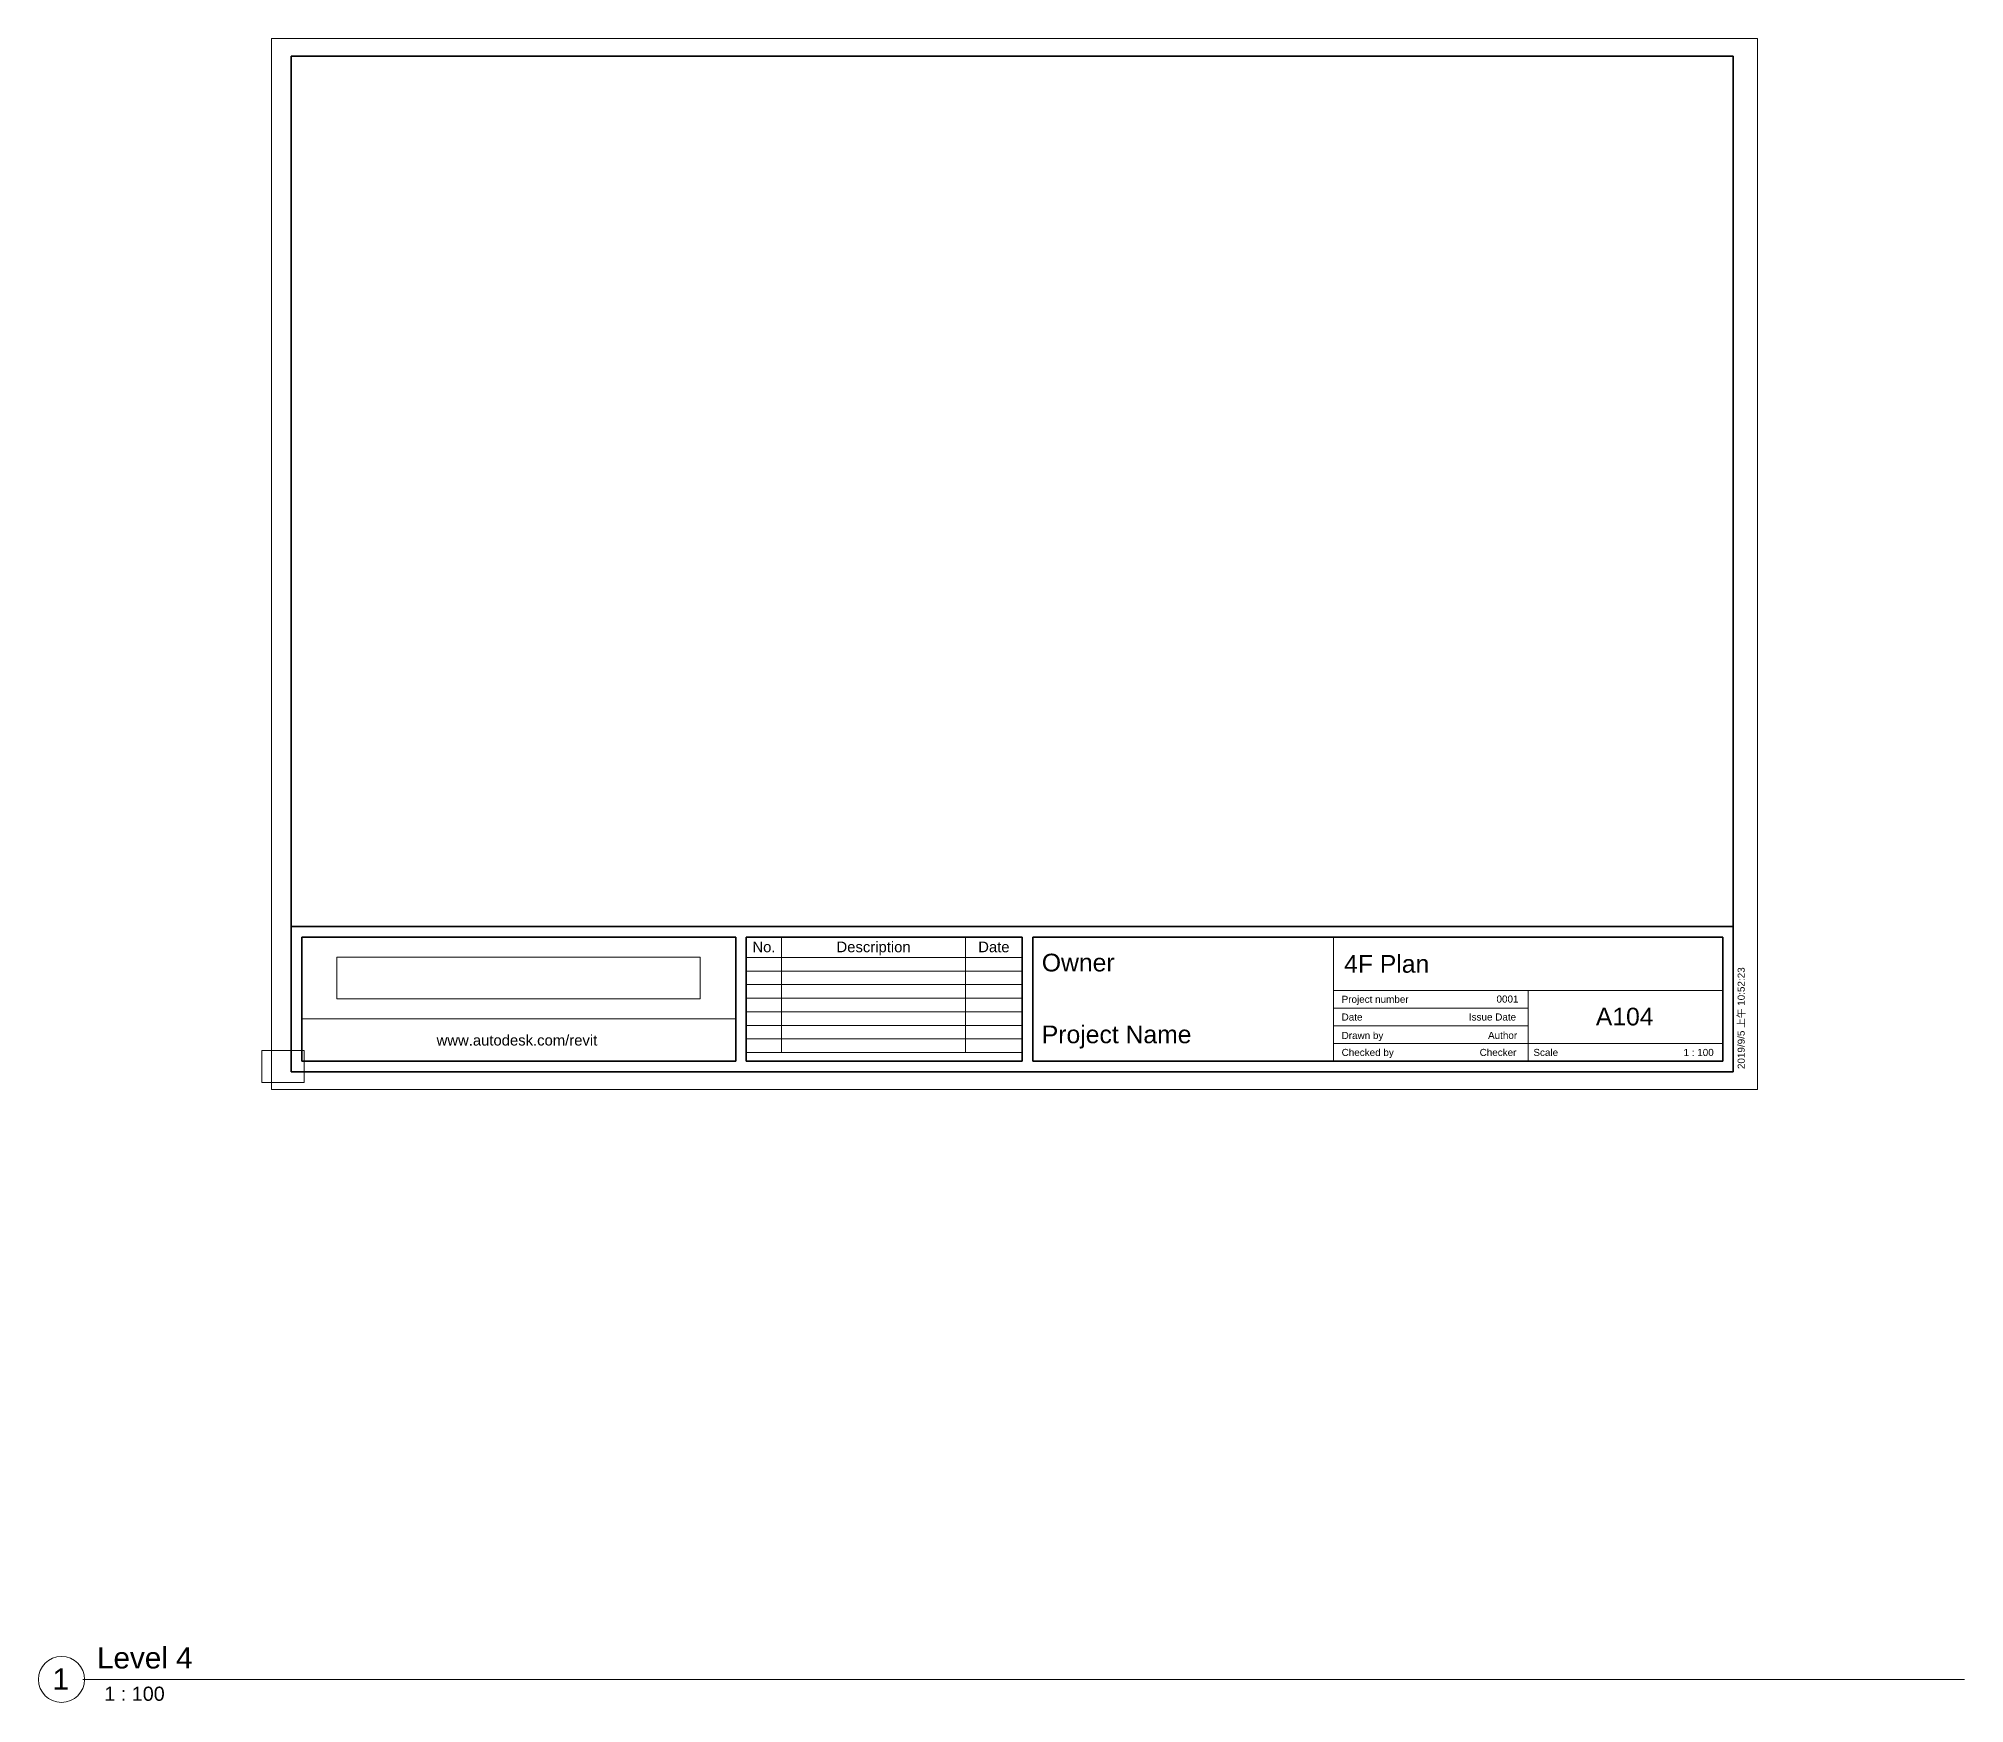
# Paper-space layout 'Layout1' of a CAD drawing. Header units: millimetres. Extents: x -63 to 481, y -175 to 295.
import ezdxf

# ---------------------------------------------------------------- set-up
doc = ezdxf.new("R2010")
doc.units = ezdxf.units.MM
for name, color, linetype, lineweight in [('A-DETL-THIN', 151, 'Continuous', 9), ('G-ANNO-SCHD', 231, 'Continuous', 9), ('G-ANNO-TTLB', 6, 'Continuous', 18), ('G-ANNO-TTLB-MEDM', 33, 'Continuous', 35), ('G-ANNO-TTLB-THIN', 151, 'Continuous', 18)]:
    doc.layers.add(name, color=color, linetype=linetype, lineweight=lineweight)
doc.layers.add('G-ANNO-NPLT', color=191, linetype='Continuous', plot=False)
doc.styles.add('Arial_2', font='arial.ttf', dxfattribs={"height": 2})
doc.styles.add('Arial_3', font='arial.ttf', dxfattribs={"height": 3})
doc.styles.add('Arial_4', font='arial.ttf', dxfattribs={"height": 5})
doc.styles.add('Arial_5', font='arial.ttf', dxfattribs={"height": 4})
doc.styles.add('Arial_6', font='arial.ttf', dxfattribs={"height": 6})
picture_1 = doc.add_image_def('image1.bmp', size_in_pixel=(681, 78))

# ---------------------------------------------------------------- blocks, each defined once
blk = doc.blocks.new('A3 metric - A3 metric-390959-4F Plan')
at = {"layer": 'G-ANNO-TTLB'}
blk.add_line((133.95, 18), (11.29, 18), dxfattribs=at)
at = {"layer": 'G-ANNO-TTLB-MEDM'}
for p, q in [((8.29, 290), (8.29, 3)), ((8.29, 290), (415.95, 290)), ((415.95, 290), (415.95, 3)), ((8.29, 44.07), (415.95, 44.07)), ((11.29, 41.07), (133.95, 41.07)), ((11.29, 41.07), (11.29, 6)), ((133.95, 6), (133.95, 41.07)), ((136.95, 6), (136.95, 41.07)), ((136.95, 41.07), (214.95, 41.07)), ((214.95, 41.07), (214.95, 6)), ((217.95, 41.07), (217.95, 6)), ((412.95, 41.07), (217.95, 41.07)), ((412.95, 6), (412.95, 41.07)), ((11.29, 6), (133.95, 6)), ((136.95, 6), (214.95, 6)), ((412.95, 6), (217.95, 6)), ((8.29, 3), (415.95, 3))]:
    blk.add_line(p, q, dxfattribs=at)
at = {"layer": 'G-ANNO-TTLB-THIN'}
for p, q in [((2.79, 295), (2.79, -2)), ((422.79, 295), (2.79, 295)), ((422.79, -2), (422.79, 295)), ((302.95, 6), (302.95, 41.07)), ((302.95, 26), (412.95, 26)), ((357.95, 26), (357.95, 6)), ((302.95, 21), (357.95, 21)), ((302.95, 16), (357.95, 16)), ((412.95, 11), (302.95, 11)), ((2.79, -2), (422.79, -2))]:
    blk.add_line(p, q, dxfattribs=at)
at = {"layer": 'G-ANNO-TTLB', "lineweight": 9, "attachment_point": 1}
for s, insert, char_height, width, style in [('Project number', (305.23, 24.51), 2, 23.4894, 'Arial_2'), ('Date', (305.23, 19.5), 2, 7.2954, 'Arial_2'), ('www.autodesk.com/revit', (49.42, 13.45), 3, 56.3586, 'Arial_3'), ('Drawn by', (305.23, 14.3), 2, 14.3502, 'Arial_2'), ('Checked by', (305.23, 9.5), 2, 18.2785, 'Arial_2'), ('Scale', (359.44, 9.5), 2, 8.7384, 'Arial_2')]:
    blk.add_mtext(s, dxfattribs=dict(at, insert=insert, char_height=char_height, width=width, style=style))
at = {"layer": 'G-ANNO-TTLB'}
image = blk.add_image(picture_1, insert=(21.17, 23.6), size_in_units=(102.73, 11.77), dxfattribs=at)
image.dxf.flags = 7
blk = doc.blocks.new('Viewport - M_View Title-24317-4F Plan')
at = {"layer": 'G-ANNO-TTLB', "lineweight": 9}
for start, end in [(360, 180), (180, 0)]:
    blk.add_arc((-6, 0), 6.5, start, end, dxfattribs=at)

psp = doc.layouts.get("Layout1")

# ---------------------------------------------------------------- linework, layer by layer
at = {"layer": 'A-DETL-THIN'}
for p, q in [((146.93, 41.07), (136.95, 41.07)), ((136.95, 41.07), (136.95, 35.32)), ((198.93, 41.07), (146.93, 41.07)), ((146.93, 41.07), (146.93, 35.32)), ((214.95, 41.07), (198.93, 41.07)), ((198.93, 41.07), (198.93, 35.32)), ((214.95, 41.07), (214.95, 35.32)), ((214.95, 35.32), (136.95, 35.32)), ((136.95, 35.32), (136.95, 8.49)), ((146.93, 35.32), (146.93, 8.49)), ((198.93, 35.32), (198.93, 8.49)), ((214.95, 35.32), (214.95, 8.49)), ((214.95, 31.49), (136.95, 31.49)), ((214.95, 27.65), (136.95, 27.65)), ((214.95, 23.82), (136.95, 23.82)), ((214.95, 19.99), (136.95, 19.99)), ((214.95, 16.15), (136.95, 16.15)), ((214.95, 12.32), (136.95, 12.32)), ((214.95, 8.49), (136.95, 8.49))]:
    psp.add_line(p, q, dxfattribs=at)
at = {"layer": 'G-ANNO-NPLT', "lineweight": 9}
psp.add_line((-50.61, -168.68), (481.29, -168.68), dxfattribs=at)

# ---------------------------------------------------------------- block references
at = {"layer": 'G-ANNO-TTLB', "lineweight": 9}
for name, p in [('A3 metric - A3 metric-390959-4F Plan', (0, 0)), ('Viewport - M_View Title-24317-4F Plan', (-50.61, -168.68))]:
    psp.add_blockref(name, p, dxfattribs=at)

# ---------------------------------------------------------------- texts
at = {"layer": 'G-ANNO-SCHD', "char_height": 3, "attachment_point": 2, "line_spacing_factor": 0.941778, "style": 'Arial_3'}
for s, insert, width in [('No.', (141.94, 39.81), 7.786), ('Description', (172.93, 39.81), 25.0108), ('Date', (206.94, 39.81), 10.5773)]:
    psp.add_mtext(s, dxfattribs=dict(at, insert=insert, width=width))
at = {"layer": 'G-ANNO-TTLB', "lineweight": 9, "attachment_point": 1}
for s, insert, char_height, width, style in [('Owner', (220.49, 36.39), 5, 25.3333, 'Arial_4'), ('4F Plan', (305.94, 36.02), 5, 29.6624, 'Arial_4'), ('0001', (349.01, 24.58), 2, 7.6962, 'Arial_2'), ('Project Name', (220.48, 16.1), 5, 52.4304, 'Arial_4'), ('Issue Date', (341.2, 19.51), 2, 16.5949, 'Arial_2'), ('A104', (377.09, 21.13), 5, 20.1224, 'Arial_4'), ('Author', (346.62, 14.31), 2, 10.1814, 'Arial_2'), ('Checker', (344.24, 9.5), 2, 12.9072, 'Arial_2'), (' 1 : 100', (401.09, 9.5), 2, 11.5443, 'Arial_2'), ('Level 4', (-46.58, -159.58), 6, 33.1097, 'Arial_6'), ('\\fArial|b0|i0|c136|p34|;1', (-59.14, -165.57), 6, 5.692, 'Arial_6'), (' 1 : 100', (-46.07, -170.72), 4, 22.7679, 'Arial_5')]:
    psp.add_mtext(s, dxfattribs=dict(at, insert=insert, char_height=char_height, width=width, style=style))

# ---------------------------------------------------------------- viewports
at = {"layer": '0'}
psp.add_viewport(center=(6, 4.5), size=(12, 9), view_center_point=(6, 4.5), view_height=12, dxfattribs=at)

# ---------------------------------------------------------------- next in the draw order: texts
at = {"layer": 'G-ANNO-TTLB', "lineweight": 9, "insert": (417.17, 3.79), "char_height": 2, "width": 34.5731, "attachment_point": 1, "rotation": 90, "line_spacing_factor": 0.941778, "style": 'Arial_2', "bg_fill": 3, "box_fill_scale": 1.25, "bg_fill_color": 256, "bg_fill_true_color": 13158600, "bg_fill_transparency": 0}
psp.add_mtext('2019/9/5 上午 10:52:23', dxfattribs=at)

doc.saveas('drawing.dxf')
